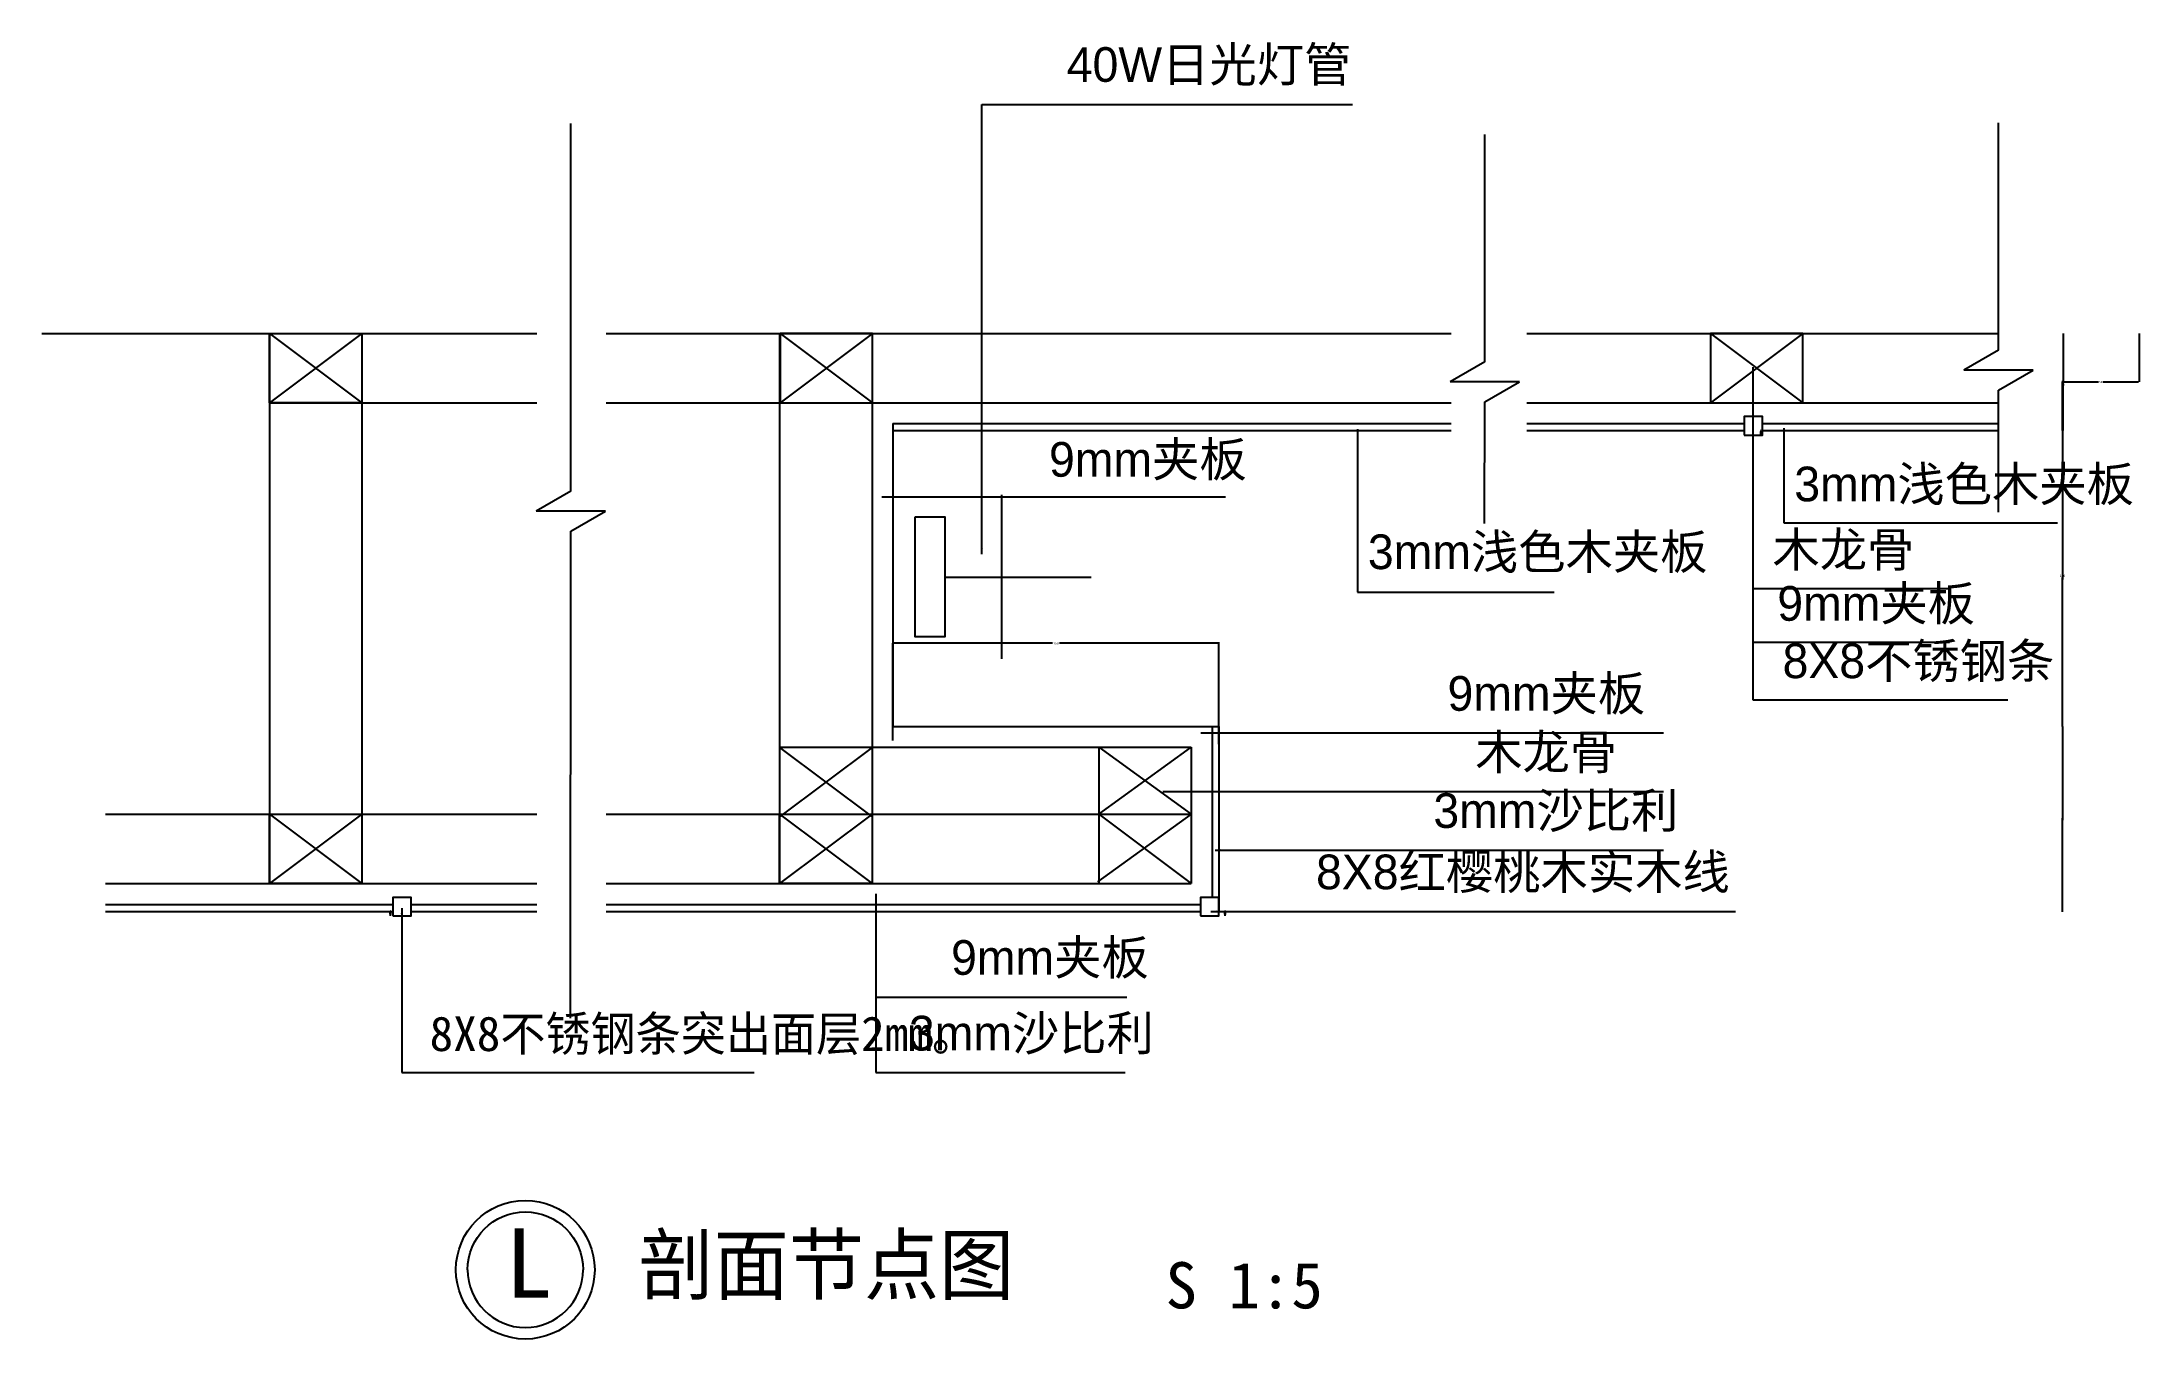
# Model space of a CAD drawing. Header units: metres. Extents: x 113678 to 114584, y -9429 to -8868.
import ezdxf

# ---------------------------------------------------------------- set-up
doc = ezdxf.new("R2010")
doc.units = ezdxf.units.M
for name, color, linetype in [('12', 1, 'Continuous'), ('16', 3, 'Continuous'), ('20', 1, 'Continuous'), ('7', 7, 'Continuous'), ('8', 7, 'Continuous')]:
    doc.layers.add(name, color=color, linetype=linetype)
doc.dimstyles.get("Standard").update_dxf_attribs({"dimtxt": 2.5, "dimasz": 2.5, "dimexe": 1.25, "dimexo": 0.625, "dimtad": 1, "dimcen": 2.5, "dimazin": 3, "dimtfac": 1, "dimtmove": 0, "dimatfit": 3})

# ---------------------------------------------------------------- blocks, each defined once
blk = doc.blocks.new('HY-4')
at = {"layer": '20'}
for points in [[(-5, 0, -1), (5, 0, -1)], [(-5, 0, 1), (5, 0, 1)]]:
    blk.add_lwpolyline(points, format="xyb", dxfattribs=at)
blk.add_circle((0, 0), 6, dxfattribs=at)
blk.add_circle((0, 0), 6, dxfattribs=at)
blk = doc.blocks.new('_CLOSEDFILLED')
at = {"color": 0, "linetype": 'BYBLOCK'}
blk.add_solid([(-1, 0.2), (0, 0), (-1, -0.2)], dxfattribs=at)
blk = doc.blocks.new('*D1')
for p, q in [((114584.43, -8994.23), (114584.43, -9015.23)), ((114551.32, -9036.23), (114551.32, -9015.23)), ((114551.57, -9015.23), (114566.875, -9015.23)), ((114568.875, -9015.23), (114584.18, -9015.23))]:
    blk.add_line(p, q)
at = {"layer": 'Defpoints'}
for p in [(114584.43, -8994.23), (114551.32, -9015.23), (114551.32, -9036.23)]:
    blk.add_point(p, dxfattribs=at)
at = {"layer": '7', "xscale": 0.25, "yscale": 0.25, "rotation": 180}
blk.add_blockref('_CLOSEDFILLED', (114551.32, -9015.23), dxfattribs=at)
at = {"layer": '7', "xscale": 0.25, "yscale": 0.25}
blk.add_blockref('_CLOSEDFILLED', (114584.43, -9015.23), dxfattribs=at)
at = {"layer": '7', "insert": (114567.875, -9015.23), "char_height": 1, "attachment_point": 5}
blk.add_mtext('50', dxfattribs=at)
blk = doc.blocks.new('*D2')
for p, q in [((114551.61, -8994.23), (114551.61, -9015.23)), ((114551.32, -9015.23), (114551.07, -9015.23)), ((114551.57, -9036.23), (114551.57, -9015.23)), ((114551.61, -9015.23), (114551.57, -9015.23)), ((114551.86, -9015.23), (114552.11, -9015.23))]:
    blk.add_line(p, q)
at = {"layer": 'Defpoints'}
for p in [(114551.61, -8994.23), (114551.61, -9015.23), (114551.57, -9036.23)]:
    blk.add_point(p, dxfattribs=at)
at = {"layer": '7', "xscale": 0.25, "yscale": 0.25}
blk.add_blockref('_CLOSEDFILLED', (114551.61, -9015.23), dxfattribs=at)
at = {"layer": '7', "xscale": 0.25, "yscale": 0.25, "rotation": 180}
blk.add_blockref('_CLOSEDFILLED', (114551.57, -9015.23), dxfattribs=at)
at = {"layer": '7', "insert": (114551.59, -9016.355), "char_height": 1, "attachment_point": 5}
blk.add_mtext('50', dxfattribs=at)
blk = doc.blocks.new('*D3')
for p, q in [((114551.32, -9036.23), (114551.32, -9100.23)), ((114551.07, -9100.23), (114550.82, -9100.23)), ((114551.32, -9164.23), (114551.32, -9100.23)), ((114551.32, -9100.23), (114551.32, -9100.23)), ((114551.57, -9100.23), (114551.82, -9100.23))]:
    blk.add_line(p, q)
at = {"layer": 'Defpoints'}
for p in [(114551.32, -9036.23), (114551.32, -9100.23), (114551.32, -9164.23)]:
    blk.add_point(p, dxfattribs=at)
at = {"layer": '7', "xscale": 0.25, "yscale": 0.25}
blk.add_blockref('_CLOSEDFILLED', (114551.32, -9100.23), dxfattribs=at)
at = {"layer": '7', "xscale": 0.25, "yscale": 0.25, "rotation": 180}
blk.add_blockref('_CLOSEDFILLED', (114551.32, -9100.23), dxfattribs=at)
at = {"layer": '7', "insert": (114551.32, -9099.105), "char_height": 1, "attachment_point": 5}
blk.add_mtext('120', dxfattribs=at)
blk = doc.blocks.new('*D4')
for p, q in [((114420.66, -9037.11), (114420.41, -9037.11)), ((114420.91, -9036.23), (114420.91, -9037.11)), ((114420.91, -9037.98), (114420.91, -9037.11)), ((114420.91, -9037.11), (114420.91, -9037.11)), ((114421.16, -9037.11), (114421.41, -9037.11))]:
    blk.add_line(p, q)
at = {"layer": 'Defpoints'}
for p in [(114420.91, -9036.23), (114420.91, -9037.11), (114420.91, -9037.98)]:
    blk.add_point(p, dxfattribs=at)
at = {"layer": '7', "xscale": 0.25, "yscale": 0.25}
blk.add_blockref('_CLOSEDFILLED', (114420.91, -9037.11), dxfattribs=at)
at = {"layer": '7', "xscale": 0.25, "yscale": 0.25, "rotation": 180}
blk.add_blockref('_CLOSEDFILLED', (114420.91, -9037.11), dxfattribs=at)
at = {"layer": '7', "insert": (114420.91, -9035.985), "char_height": 1, "attachment_point": 5}
blk.add_mtext('0', dxfattribs=at)
blk = doc.blocks.new('*D5')
for p, q in [((114188.92, -9245.23), (114188.67, -9245.23)), ((114189.17, -9244.23), (114189.17, -9245.23)), ((114189.17, -9246.23), (114189.17, -9245.23)), ((114189.17, -9245.23), (114189.17, -9245.23)), ((114189.42, -9245.23), (114189.67, -9245.23))]:
    blk.add_line(p, q)
at = {"layer": 'Defpoints'}
for p in [(114189.17, -9244.23), (114189.17, -9245.23), (114189.17, -9246.23)]:
    blk.add_point(p, dxfattribs=at)
at = {"layer": '7', "xscale": 0.25, "yscale": 0.25}
blk.add_blockref('_CLOSEDFILLED', (114189.17, -9245.23), dxfattribs=at)
at = {"layer": '7', "xscale": 0.25, "yscale": 0.25, "rotation": 180}
blk.add_blockref('_CLOSEDFILLED', (114189.17, -9245.23), dxfattribs=at)
at = {"layer": '7', "insert": (114189.17, -9244.105), "char_height": 1, "attachment_point": 5}
blk.add_mtext('0', dxfattribs=at)
blk = doc.blocks.new('*D6')
for p, q in [((114551.32, -9164.23), (114551.32, -9204.34)), ((114551.07, -9204.34), (114550.82, -9204.34)), ((114551.32, -9244.44), (114551.32, -9204.34)), ((114551.32, -9204.34), (114551.32, -9204.34)), ((114551.57, -9204.34), (114551.82, -9204.34))]:
    blk.add_line(p, q)
at = {"layer": 'Defpoints'}
for p in [(114551.32, -9164.23), (114551.32, -9204.34), (114551.32, -9244.44)]:
    blk.add_point(p, dxfattribs=at)
at = {"layer": '7', "xscale": 0.25, "yscale": 0.25}
blk.add_blockref('_CLOSEDFILLED', (114551.32, -9204.34), dxfattribs=at)
at = {"layer": '7', "xscale": 0.25, "yscale": 0.25, "rotation": 180}
blk.add_blockref('_CLOSEDFILLED', (114551.32, -9204.34), dxfattribs=at)
at = {"layer": '7', "insert": (114551.32, -9203.215), "char_height": 1, "attachment_point": 5}
blk.add_mtext('0', dxfattribs=at)
blk = doc.blocks.new('*D7')
for p, q in [((113827.99, -9245.23), (113827.74, -9245.23)), ((113828.24, -9244.23), (113828.24, -9245.23)), ((113828.24, -9246.23), (113828.24, -9245.23)), ((113828.24, -9245.23), (113828.24, -9245.23)), ((113828.49, -9245.23), (113828.74, -9245.23))]:
    blk.add_line(p, q)
at = {"layer": 'Defpoints'}
for p in [(113828.24, -9244.23), (113828.24, -9245.23), (113828.24, -9246.23)]:
    blk.add_point(p, dxfattribs=at)
at = {"layer": '7', "xscale": 0.25, "yscale": 0.25}
blk.add_blockref('_CLOSEDFILLED', (113828.24, -9245.23), dxfattribs=at)
at = {"layer": '7', "xscale": 0.25, "yscale": 0.25, "rotation": 180}
blk.add_blockref('_CLOSEDFILLED', (113828.24, -9245.23), dxfattribs=at)
at = {"layer": '7', "insert": (113828.24, -9244.105), "char_height": 1, "attachment_point": 5}
blk.add_mtext('0', dxfattribs=at)
blk = doc.blocks.new('*D8')
for p, q in [((114114.53, -9128.27), (114045.28, -9128.27)), ((114045.53, -9170.27), (114045.53, -9128.27)), ((114186.78, -9128.27), (114117.53, -9128.27)), ((114186.53, -9171.89), (114186.53, -9128.27))]:
    blk.add_line(p, q)
at = {"layer": 'Defpoints'}
for p in [(114186.53, -9128.27), (114045.53, -9170.27), (114186.53, -9171.89)]:
    blk.add_point(p, dxfattribs=at)
at = {"layer": '7', "xscale": 0.25, "yscale": 0.25}
blk.add_blockref('_CLOSEDFILLED', (114045.53, -9128.27), dxfattribs=at)
at = {"layer": '7', "xscale": 0.25, "yscale": 0.25, "rotation": 180}
blk.add_blockref('_CLOSEDFILLED', (114186.53, -9128.27), dxfattribs=at)
at = {"layer": '7', "insert": (114116.03, -9128.27), "char_height": 1, "attachment_point": 5}
blk.add_mtext('150', dxfattribs=at)

msp = doc.modelspace()

# ---------------------------------------------------------------- linework, layer by layer
at = {"layer": '12'}
for p, q in [((114092.46, -9064.11), (114092.46, -9135.05)), ((114068.36, -9099.71), (114131.24, -9099.71))]:
    msp.add_line(p, q, dxfattribs=at)
msp.add_lwpolyline([(114055.2, -9073.51), (114067.99, -9073.51), (114067.99, -9125.47), (114055.2, -9125.47)], close=True, dxfattribs=at)
at = {"layer": '16'}
for p, q in [((113677.54, -8994.23), (113891.62, -8994.23)), ((113775.9, -8994.23), (113815.9, -9024.23)), ((113815.9, -8994.23), (113775.9, -9024.23)), ((113775.9, -8994.23), (113775.9, -9232.23)), ((113815.9, -8994.23), (113815.9, -9232.23)), ((113921.56, -8994.23), (114286.94, -8994.23)), ((113996.53, -8994.23), (113996.53, -9232.23)), ((114036.74, -8994.23), (113996.74, -9024.23)), ((113996.74, -8994.23), (114036.74, -9024.23)), ((114036.53, -8994.23), (114036.53, -9232.23)), ((114319.74, -8994.23), (114523.7, -8994.23)), ((114399.09, -8994.23), (114439.09, -9024.23)), ((114439.09, -8994.23), (114399.09, -9024.23)), ((113775.9, -9024.23), (113891.62, -9024.23)), ((113921.56, -9024.23), (114286.94, -9024.23)), ((114319.74, -9024.23), (114523.7, -9024.23)), ((114045.53, -9033.23), (114045.53, -9164.23)), ((114045.53, -9033.23), (114286.94, -9033.23)), ((114045.53, -9036.23), (114286.94, -9036.23)), ((114319.74, -9033.23), (114413.59, -9033.23)), ((114319.74, -9036.23), (114413.59, -9036.23)), ((114421.59, -9033.23), (114523.7, -9033.23)), ((114421.59, -9036.23), (114523.7, -9036.23)), ((114045.53, -9164.23), (114186.53, -9164.23)), ((114183.53, -9164.23), (114183.53, -9238.23)), ((114186.53, -9164.23), (114186.53, -9244.23)), ((113996.53, -9173.23), (114174.53, -9173.23)), ((113996.53, -9173.4), (114036.53, -9203.4)), ((114036.53, -9173.4), (113996.53, -9203.4)), ((114134.53, -9173.23), (114134.53, -9232.23)), ((114134.53, -9173.23), (114174.53, -9202.23)), ((114134.53, -9202.23), (114174.42, -9173.29)), ((114174.53, -9173.23), (114174.53, -9232.23)), ((113705.01, -9202.23), (113891.62, -9202.23)), ((113775.9, -9202.23), (113815.9, -9232.23)), ((113815.9, -9202.23), (113775.9, -9232.23)), ((113921.56, -9202.23), (114174.53, -9202.23)), ((114036.53, -9202.23), (113996.53, -9232.23)), ((113996.53, -9202.23), (114036.53, -9232.23)), ((114036.53, -9202.23), (114174.53, -9202.23)), ((114174.53, -9202.23), (114134.03, -9231.43)), ((114134.53, -9202.23), (114174.53, -9232.23)), ((113705.01, -9232.23), (113891.62, -9232.23)), ((113921.56, -9232.23), (114174.53, -9232.23)), ((113705.01, -9241.23), (113829.28, -9241.23)), ((113705.01, -9244.23), (113829.28, -9244.23)), ((113837.28, -9241.23), (113891.62, -9241.23)), ((113837.28, -9244.23), (113891.62, -9244.23)), ((113921.56, -9241.23), (114178.54, -9241.23)), ((113921.56, -9244.23), (114178.54, -9244.23))]:
    msp.add_line(p, q, dxfattribs=at)
for points in [[(113775.9, -8994.23), (113815.9, -8994.23), (113815.9, -9024.23), (113775.9, -9024.23)], [(114036.74, -8994.23), (113996.74, -8994.23), (113996.74, -9024.23), (114036.74, -9024.23)], [(114439.09, -8994.23), (114399.09, -8994.23), (114399.09, -9024.23), (114439.09, -9024.23)], [(114413.59, -9038.23), (114421.59, -9038.23), (114421.59, -9030.23), (114413.59, -9030.23)], [(113775.9, -9202.23), (113815.9, -9202.23), (113815.9, -9232.23), (113775.9, -9232.23)], [(113996.53, -9202.23), (114036.53, -9202.23), (114036.53, -9232.23), (113996.53, -9232.23)], [(113829.28, -9246.23), (113837.28, -9246.23), (113837.28, -9238.23), (113829.28, -9238.23)], [(114178.54, -9246.23), (114186.54, -9246.23), (114186.54, -9238.23), (114178.54, -9238.23)]]:
    msp.add_lwpolyline(points, close=True, dxfattribs=at)
at = {"layer": '20'}
for p, q in [((113906.32, -9062.51), (113906.32, -8903.35)), ((114523.7, -9001.52), (114523.7, -8903.19)), ((114301.49, -9006.45), (114301.49, -8908.12)), ((114523.7, -9001.52), (114508.7, -9010.18)), ((114301.49, -9006.45), (114286.49, -9015.11)), ((114538.7, -9010.18), (114508.7, -9010.18)), ((114523.7, -9018.84), (114538.7, -9010.18)), ((114316.49, -9015.11), (114286.49, -9015.11)), ((114301.49, -9023.77), (114316.49, -9015.11)), ((114523.59, -9071.5), (114523.7, -9018.84)), ((114301.39, -9076.43), (114301.49, -9023.77)), ((113906.32, -9062.51), (113891.32, -9071.17)), ((113921.32, -9071.17), (113891.32, -9071.17)), ((113906.32, -9079.83), (113921.32, -9071.17)), ((113906.1, -9290.49), (113906.32, -9079.83))]:
    msp.add_line(p, q, dxfattribs=at)

# ---------------------------------------------------------------- block references
at = {"layer": '8', "xscale": 5, "yscale": 5, "zscale": 5}
msp.add_blockref('HY-4', (113886.57, -9399.26), dxfattribs=at)

# ---------------------------------------------------------------- texts
for s, height, p in [('L', 30, (113877.97, -9411.4)), ('剖面节点图', 25, (113935.54, -9409.61)), ('S 1:5', 20, (114163.43, -9416))]:
    msp.add_text(s, height=height).set_placement(p)
at = {"layer": '8', "char_height": 15, "attachment_point": 1}
for s, insert in [('\\f幼圆|b0|i0|c134|p49;40W日光灯管', (114120.72, -8870.4)), ('\\f幼圆|b0|i0|c134|p49;9mm夹板', (114113.04, -9041.21)), ('\\f幼圆|b0|i0|c134|p49;3mm浅色木夹板', (114435.34, -9051.86)), ('\\f幼圆|b0|i0|c134|p49;3mm浅色木夹板', (114250.93, -9081.19)), ('\\f幼圆|b0|i0|c134|p49;木龙骨', (114425.88, -9080.22)), ('\\f幼圆|b0|i0|c134|p49;9mm夹板', (114427.98, -9103.52)), ('\\f幼圆|b0|i0|c134|p49;8X8不锈钢条', (114430.27, -9128.36)), ('\\f幼圆|b0|i0|c134|p49;9mm夹板', (114285.37, -9142.46)), ('\\f幼圆|b0|i0|c134|p49;木龙骨', (114297.34, -9167.84)), ('\\f幼圆|b0|i0|c134|p49;3mm沙比利', (114279.27, -9193.14)), ('\\f幼圆|b0|i0|c134|p49;8X8红樱桃木实木线', (114228.52, -9219.67)), ('\\f幼圆|b0|i0|c134|p49;9mm夹板', (114070.7, -9256.69)), ('8X8不锈钢条突出面层2mm。', (113845.17, -9289.66)), ('\\f幼圆|b0|i0|c134|p49;3mm沙比利', (114052.45, -9289.41))]:
    msp.add_mtext(s, dxfattribs=dict(at, insert=insert))

# ---------------------------------------------------------------- dimensions: what is measured, and where the dimension line sits
at = {"layer": '7'}
for base, p1, p2, text, picture, middle in [((114551.61, -9015.23), (114551.61, -8994.23), (114551.57, -9036.23), '50', '*D2', (114551.59, -9016.355)), ((114551.32, -9015.23), (114551.32, -9036.23), (114584.43, -8994.23), '50', '*D1', (114567.875, -9015.23)), ((114551.32, -9100.23), (114551.32, -9164.23), (114551.32, -9036.23), '120', '*D3', (114551.32, -9099.105)), ((114186.53, -9128.27), (114186.53, -9171.89), (114045.53, -9170.27), '150', '*D8', (114116.03, -9128.27))]:
    dim = msp.add_linear_dim(base=base, p1=p1, p2=p2, text=text, dimstyle='Standard', dxfattribs=at)
    dim.commit()
    dim.dimension.update_dxf_attribs({"geometry": picture, "text_midpoint": middle})
for base, p1, p2, picture, middle in [((114420.91, -9037.11), (114420.91, -9036.23), (114420.91, -9037.98), '*D4', (114420.91, -9035.985)), ((114551.32, -9204.34), (114551.32, -9164.23), (114551.32, -9244.44), '*D6', (114551.32, -9203.215)), ((113828.24, -9245.23), (113828.24, -9244.23), (113828.24, -9246.23), '*D7', (113828.24, -9244.105)), ((114189.17, -9245.23), (114189.17, -9244.23), (114189.17, -9246.23), '*D5', (114189.17, -9244.105))]:
    dim = msp.add_linear_dim(base=base, p1=p1, p2=p2, dimstyle='Standard', dxfattribs=at)
    dim.commit()
    dim.dimension.update_dxf_attribs({"geometry": picture, "text_midpoint": middle})

# ---------------------------------------------------------------- leaders
msp.add_leader([(114084.05, -9089.68), (114084.05, -8895.15), (114244.25, -8895.15)], dimstyle='Standard', dxfattribs=at)
at = {"layer": '8'}
for points in [[(114417.4, -9008.84), (114417.4, -9104.54), (114502.44, -9104.54)], [(114417.4, -9027.42), (114417.4, -9127.85), (114502.44, -9127.85)], [(114246.44, -9035.7), (114246.44, -9106.13), (114331.49, -9106.13)], [(114417.4, -9035.68), (114417.4, -9152.68), (114527.64, -9152.68)], [(114430.86, -9035.24), (114430.86, -9076.18), (114549.23, -9076.18)], [(114040.72, -9064.92), (114189.31, -9064.92)], [(114178.63, -9167.04), (114378.84, -9167.04)], [(114162.28, -9192.42), (114378.84, -9192.42)], [(114184.95, -9217.71), (114378.84, -9217.71)], [(114038.22, -9236.64), (114038.22, -9281.37), (114146.64, -9281.37)], [(113833.11, -9242.88), (113833.11, -9313.98), (113985.59, -9313.98)], [(114038.22, -9242.88), (114038.22, -9313.98), (114145.96, -9313.98)], [(114182.96, -9244.24), (114409.92, -9244.24)]]:
    msp.add_leader(points, dimstyle='Standard', dxfattribs=at)

doc.saveas('drawing.dxf')
